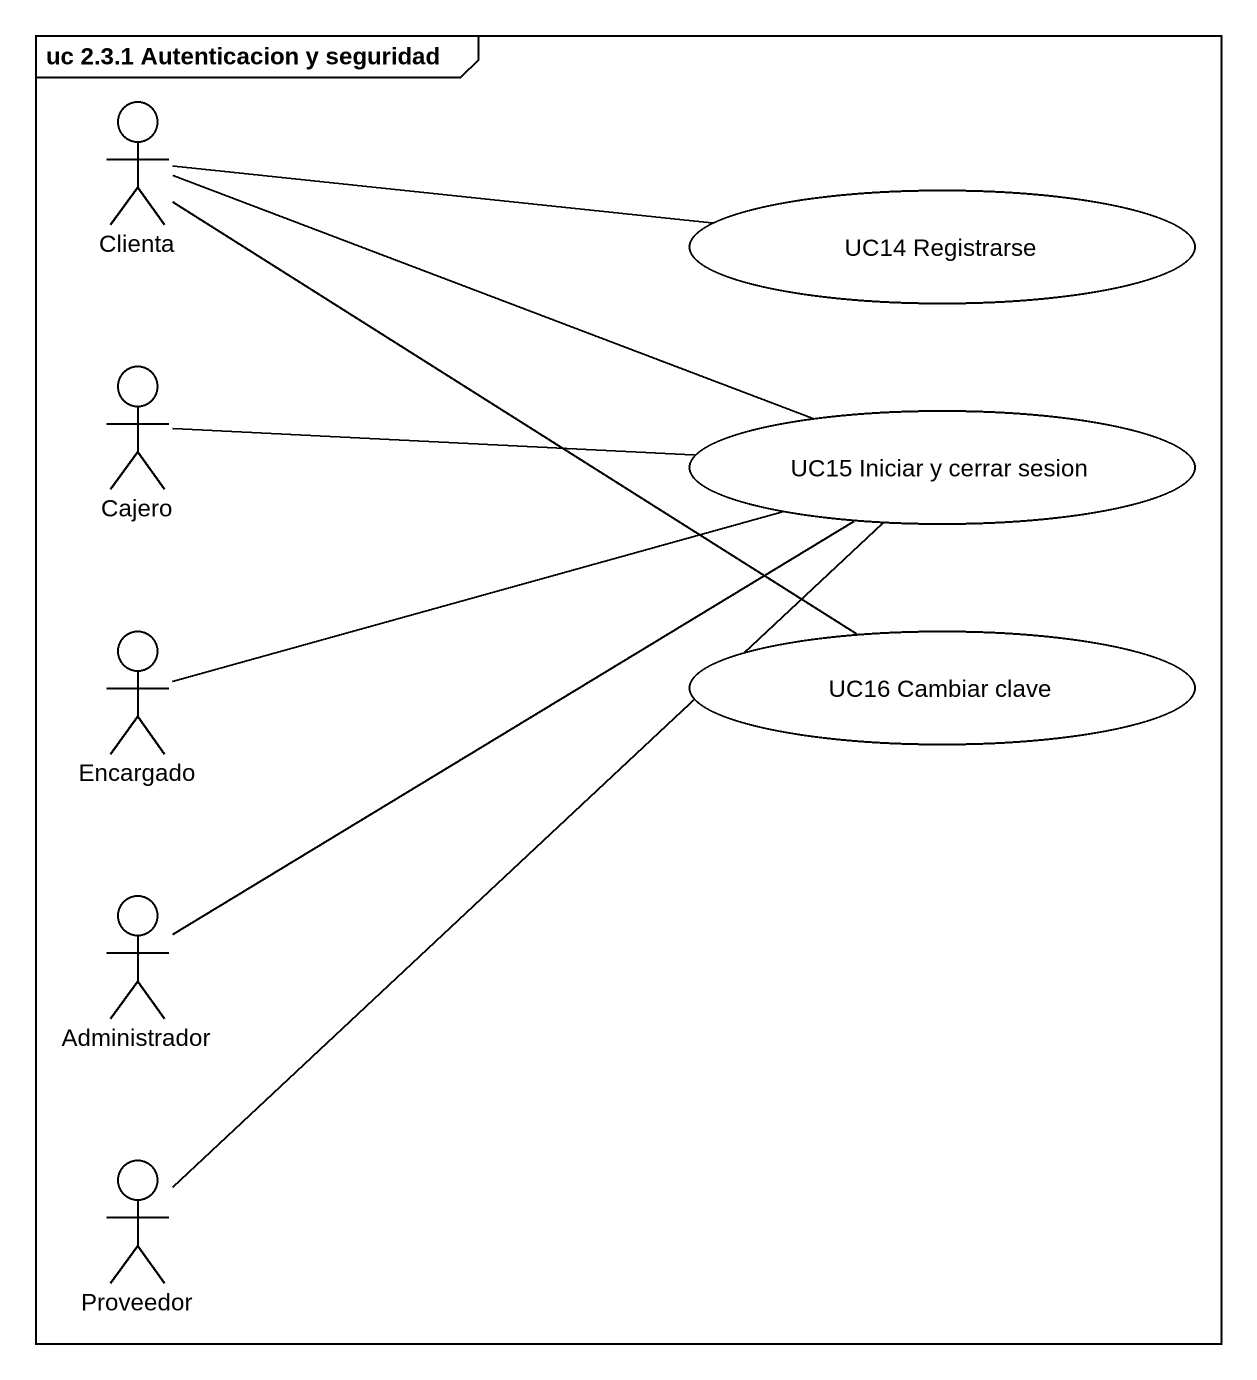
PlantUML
@startuml
mainframe uc 2.3.1 Autenticacion y seguridad
actor Clienta
usecase "UC14 Registrarse" as UC14_Registrarse
actor Cajero
usecase "UC15 Iniciar y cerrar sesion" as UC15_Iniciar_y_cerrar_sesion
actor Encargado
usecase "UC16 Cambiar clave" as UC16_Cambiar_clave
actor Administrador
actor Proveedor
Clienta -right- UC14_Registrarse
Clienta -right- UC15_Iniciar_y_cerrar_sesion
Clienta -- UC16_Cambiar_clave
Cajero -right- UC15_Iniciar_y_cerrar_sesion
Encargado -right- UC15_Iniciar_y_cerrar_sesion
Administrador -up- UC15_Iniciar_y_cerrar_sesion
Proveedor -up- UC15_Iniciar_y_cerrar_sesion
@enduml
